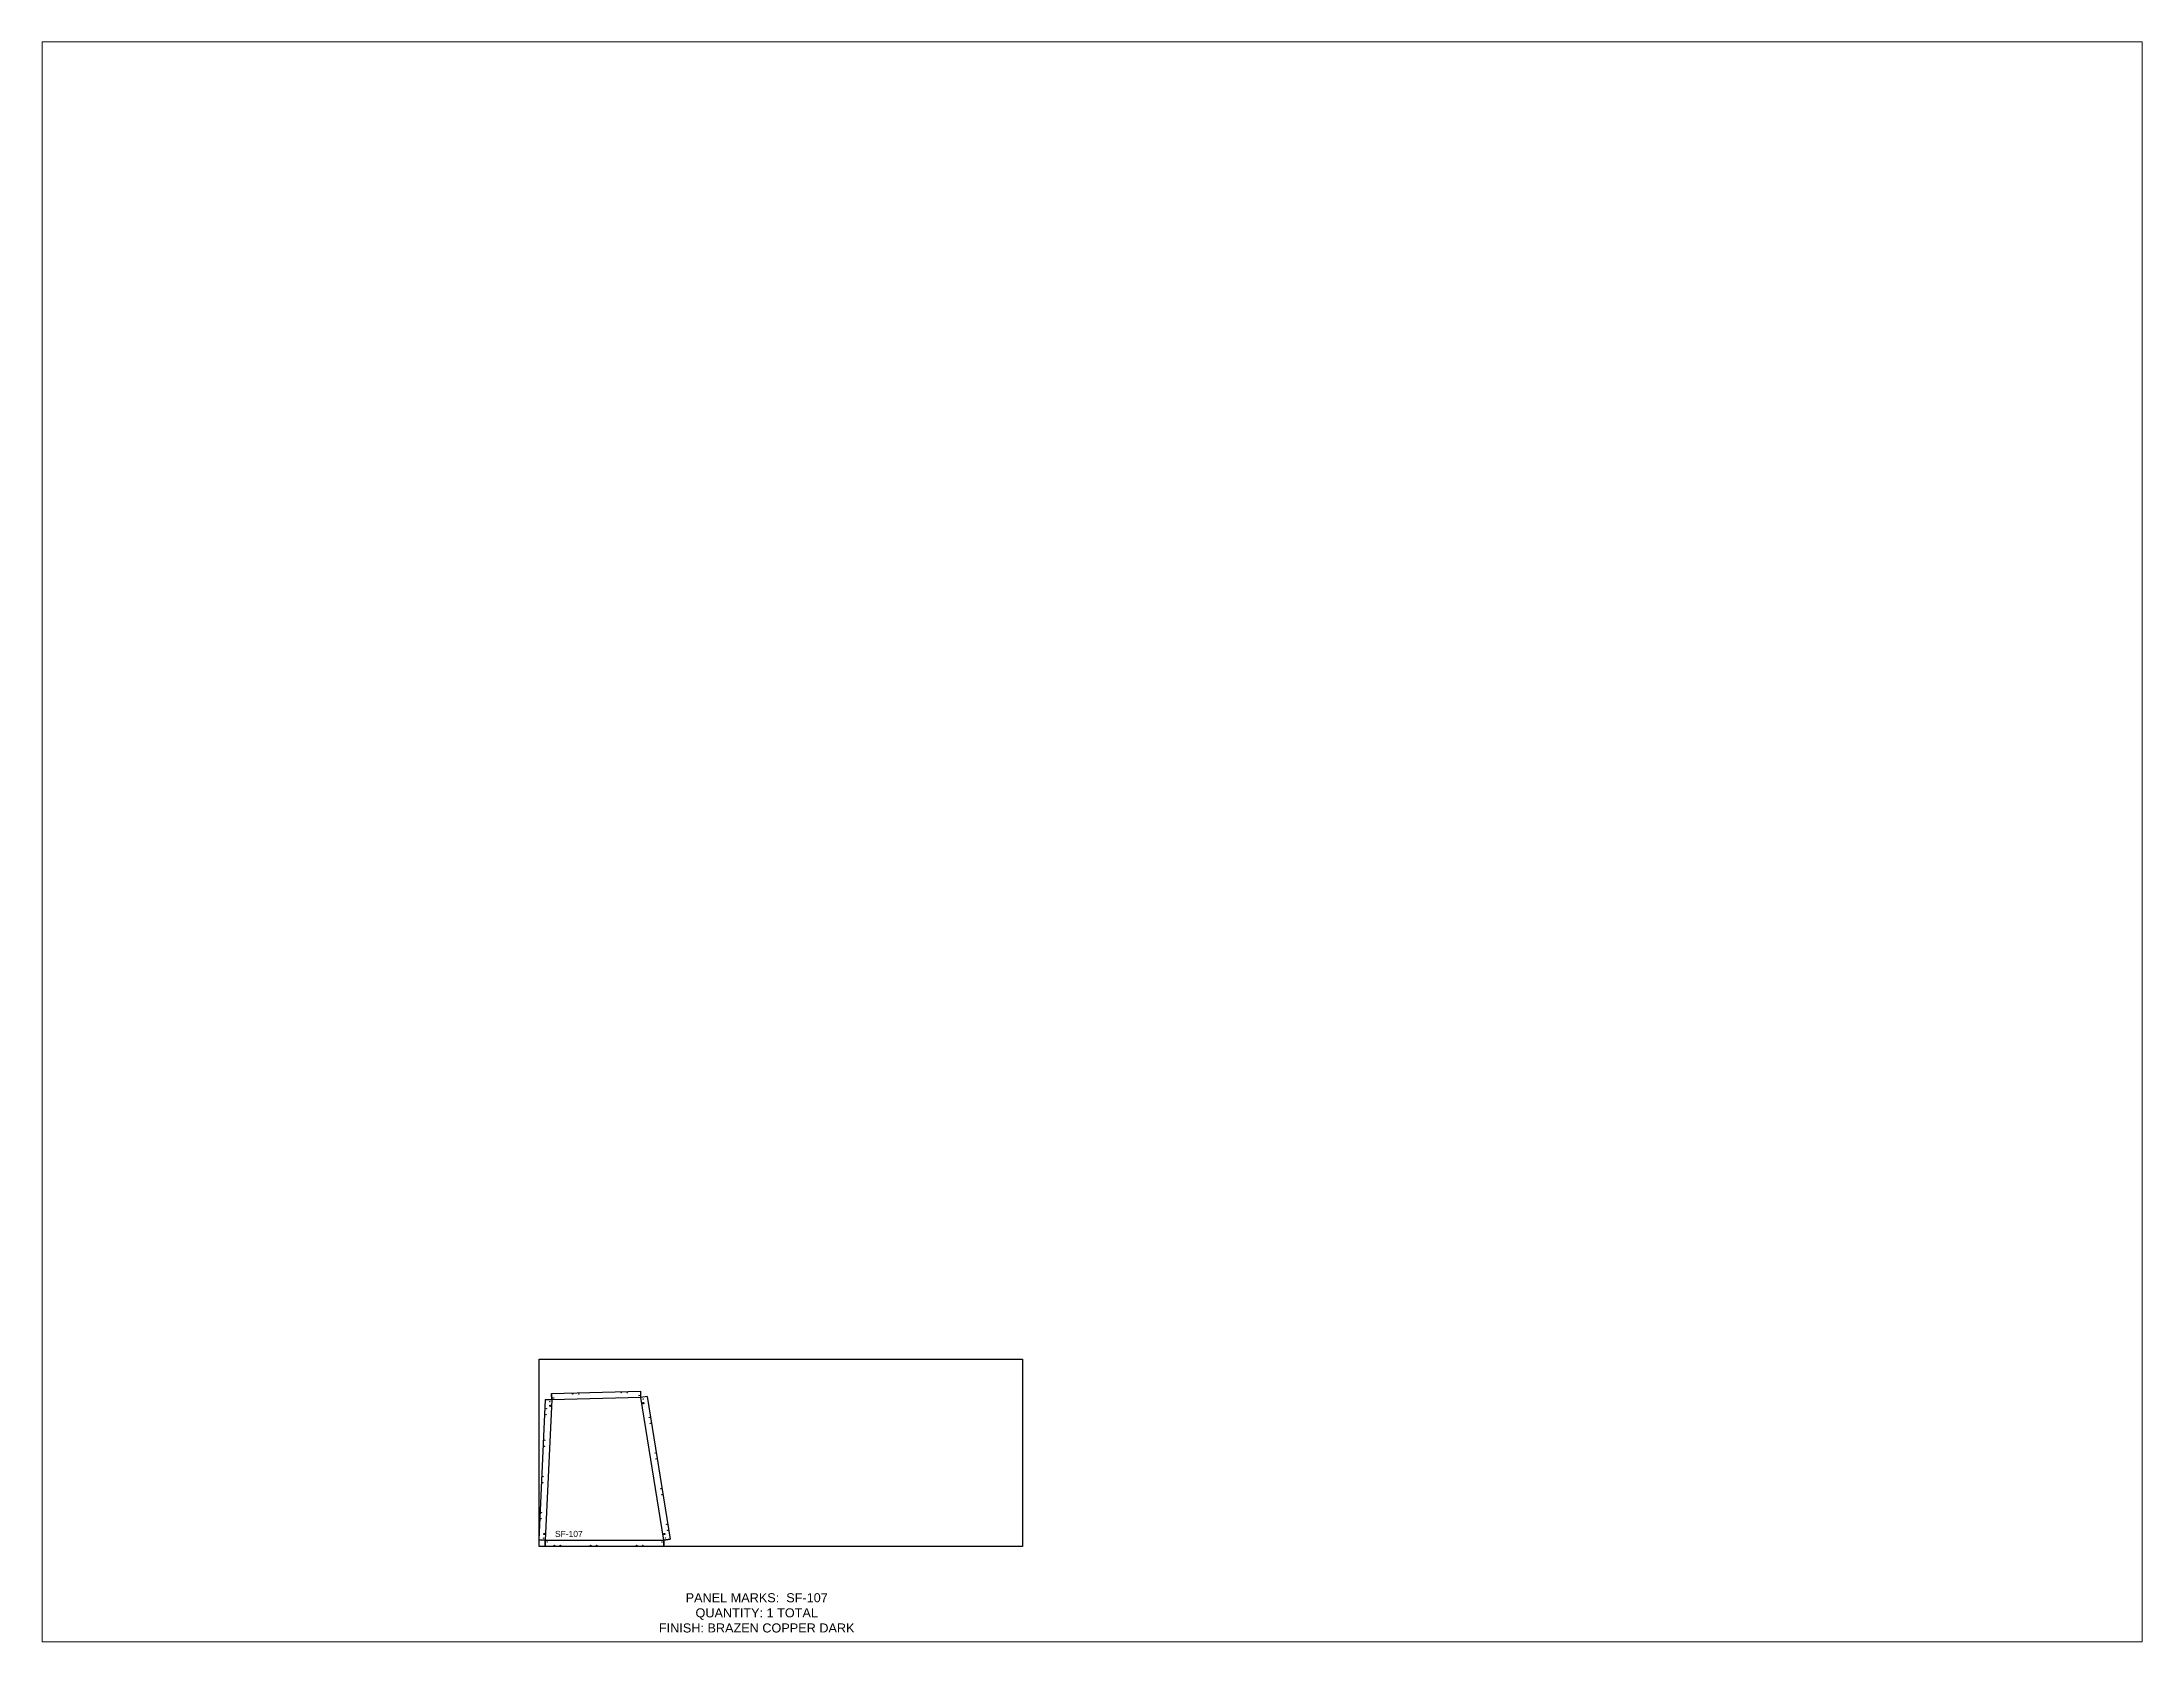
# Paper-space layout 'Layout1' of a CAD drawing. Header units: inches. Extents: x 1.05 to 9.45, y 0.8 to 7.2.
# The model-space entities are those that its viewports show. They can reach past a viewport. Long polylines and large blocks are cut down to what shows.
import ezdxf

# ---------------------------------------------------------------- set-up
doc = ezdxf.new("R2010")
doc.units = ezdxf.units.IN
doc.header["$MEASUREMENT"] = 0
doc.linetypes.add('HIDDEN', pattern=[0.375, 0.25, -0.125])
doc.linetypes.add('PHANTOM', pattern=[2.5, 1.25, -0.25, 0.25, -0.25, 0.25, -0.25])
for name, color, linetype in [('CUT', 7, 'Continuous'), ('DIMS', 1, 'Continuous'), ('HOLES', 6, 'Continuous'), ('ROUT', 1, 'HIDDEN'), ('SHEET', 5, 'PHANTOM'), ('TEXT', 2, 'PHANTOM'), ('WEEPS', 3, 'HIDDEN')]:
    doc.layers.add(name, color=color, linetype=linetype)
doc.styles.get("Standard").update_dxf_attribs({"font": 'arial.ttf'})

msp = doc.modelspace()

# ---------------------------------------------------------------- linework, layer by layer
at = {"layer": 'CUT', "ltscale": 0.25}
msp.add_lwpolyline([(35.79, 49.66), (43.39, 2.39), (41.35, 2.06), (41.35, 0), (2.06, 0), (2.06, 2.06), (0, 2.16), (2.17, 48.62), (4.23, 48.52), (4.18, 50.58), (33.7, 51.39)], dxfattribs=at)
at = {"layer": 'CUT'}
msp.add_lwpolyline([(35.79, 49.66), (33.75, 49.33), (33.7, 51.39)], dxfattribs=at)
at = {"layer": 'HOLES', "ltscale": 0.25}
for centre in [(4.84, 49.16), (11.18, 50.4), (13.18, 50.45), (27.18, 50.84), (29.18, 50.9), (33.11, 49.94), (34.47, 48.82), (2.31, 43.6), (2.41, 45.6), (3.58, 47.93), (36.53, 42.69), (1.92, 35.11), (36.85, 40.72), (1.82, 33.11), (38.41, 30.96), (38.73, 28.99), (1.26, 21.12), (1.36, 23.12), (40.32, 19.11), (40.64, 17.14), (0.7, 9.14), (0.8, 11.14), (42.22, 7.27), (1.47, 2.72), (2.69, 1.44), (5.06, 0.37), (7.06, 0.37), (17.06, 0.37), (19.06, 0.37), (32.35, 0.37), (34.35, 0.37), (40.73, 1.44), (41.87, 2.78), (42.54, 5.3)]:
    msp.add_circle(centre, 0.0625, dxfattribs=at)
at = {"layer": 'ROUT', "ltscale": 0.25}
for points in [[(4.18, 50.58), (4.23, 48.52), (2.06, 2.06), (2.06, 0)], [(35.79, 49.66), (33.75, 49.33), (4.23, 48.52), (2.17, 48.62)], [(41.35, 0), (41.35, 2.06), (33.75, 49.33), (33.7, 51.39)], [(0, 2.16), (2.06, 2.06), (41.35, 2.06), (43.39, 2.39)]]:
    msp.add_lwpolyline(points, dxfattribs=at)
at = {"layer": 'SHEET'}
msp.add_lwpolyline([(0, 62), (160, 62), (160, 0), (0, 0)], close=True, dxfattribs=at)
at = {"layer": 'WEEPS', "ltscale": 0.25}
for centre in [(3.73, 46.54), (34.47, 47.42), (1.75, 4.08), (41.44, 4.1)]:
    msp.add_circle(centre, 0.188, dxfattribs=at)

# ---------------------------------------------------------------- texts
at = {"layer": 'DIMS', "ltscale": 0.25, "insert": (9.87, 3.11), "char_height": 2, "attachment_point": 8}
msp.add_mtext_dynamic_manual_height_columns('SF-107', width=3.0859, gutter_width=10, heights=[2.07], dxfattribs=at)
at = {"layer": 'TEXT', "insert": (72.05, -22.01), "char_height": 3, "attachment_point": 5}
msp.add_mtext_dynamic_manual_height_columns('PANEL MARKS:  SF-107\\PQUANTITY: 1 TOTAL\\PFINISH: BRAZEN COPPER DARK', width=199.7409, gutter_width=1, heights=[0], dxfattribs=at)

psp = doc.layouts.get("Layout1")

# ---------------------------------------------------------------- viewports
at = {"layer": 'CUT'}
psp.add_viewport(center=(5.25, 4), size=(8.4, 6.4), view_center_point=(183.0157, 233.1318), view_height=529.538938, dxfattribs=at)

doc.saveas('drawing.dxf')
